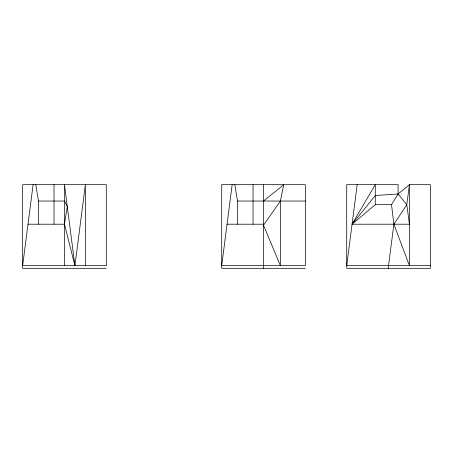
<?xml version="1.0" encoding="UTF-8"?>
<svg xmlns="http://www.w3.org/2000/svg" width="453" height="453" viewBox="0 0 453 453"><rect width="100%" height="100%" fill="white"/><g stroke="black" fill="none" stroke-linecap="round" stroke-linejoin="round"><path stroke-width="0.68" d="M33.103 184.682L22.65 265.679L106.285 265.679L106.285 184.682L22.65 184.682L22.65 268.318L106.285 268.318M35.781 184.682L38.46 201.036L64.468 201.036L67.299 206.642L64.468 224.207L74.921 265.679L85.374 184.682L85.374 265.679M232.151 184.682L221.698 265.679L305.333 265.679L305.333 184.682L221.698 184.682L221.698 268.318L305.333 268.318M357.168 184.682L346.715 265.679L430.35 265.679M280.39 201.036L263.516 225.181L280.39 265.679L280.39 201.036L283.771 184.682L263.516 201.036M388.532 268.318L388.532 265.679L393.884 224.207L406.777 204.682L409.444 184.682L409.444 265.679L393.884 224.207L391.534 204.682L398.108 193.952L409.444 184.682L430.35 184.682L430.35 268.318L346.715 268.318L346.715 184.682L398.108 184.682L398.108 193.952L406.777 204.682L409.444 224.207L352.072 224.207L375.277 184.682L375.277 204.682L352.072 224.207L375.277 195.532L398.108 193.952M234.83 184.682L237.502 201.036L305.333 201.036M375.277 204.682L391.534 204.682M28.001 224.207L64.468 224.207M227.049 224.207L263.516 224.207M74.921 265.679L64.468 184.682L64.468 265.679M263.516 184.682L263.516 268.318M253.057 184.682L253.057 224.207M237.502 201.036L237.502 224.207M54.015 184.682L54.015 224.207M38.46 201.036L38.46 224.207"/></g></svg>
